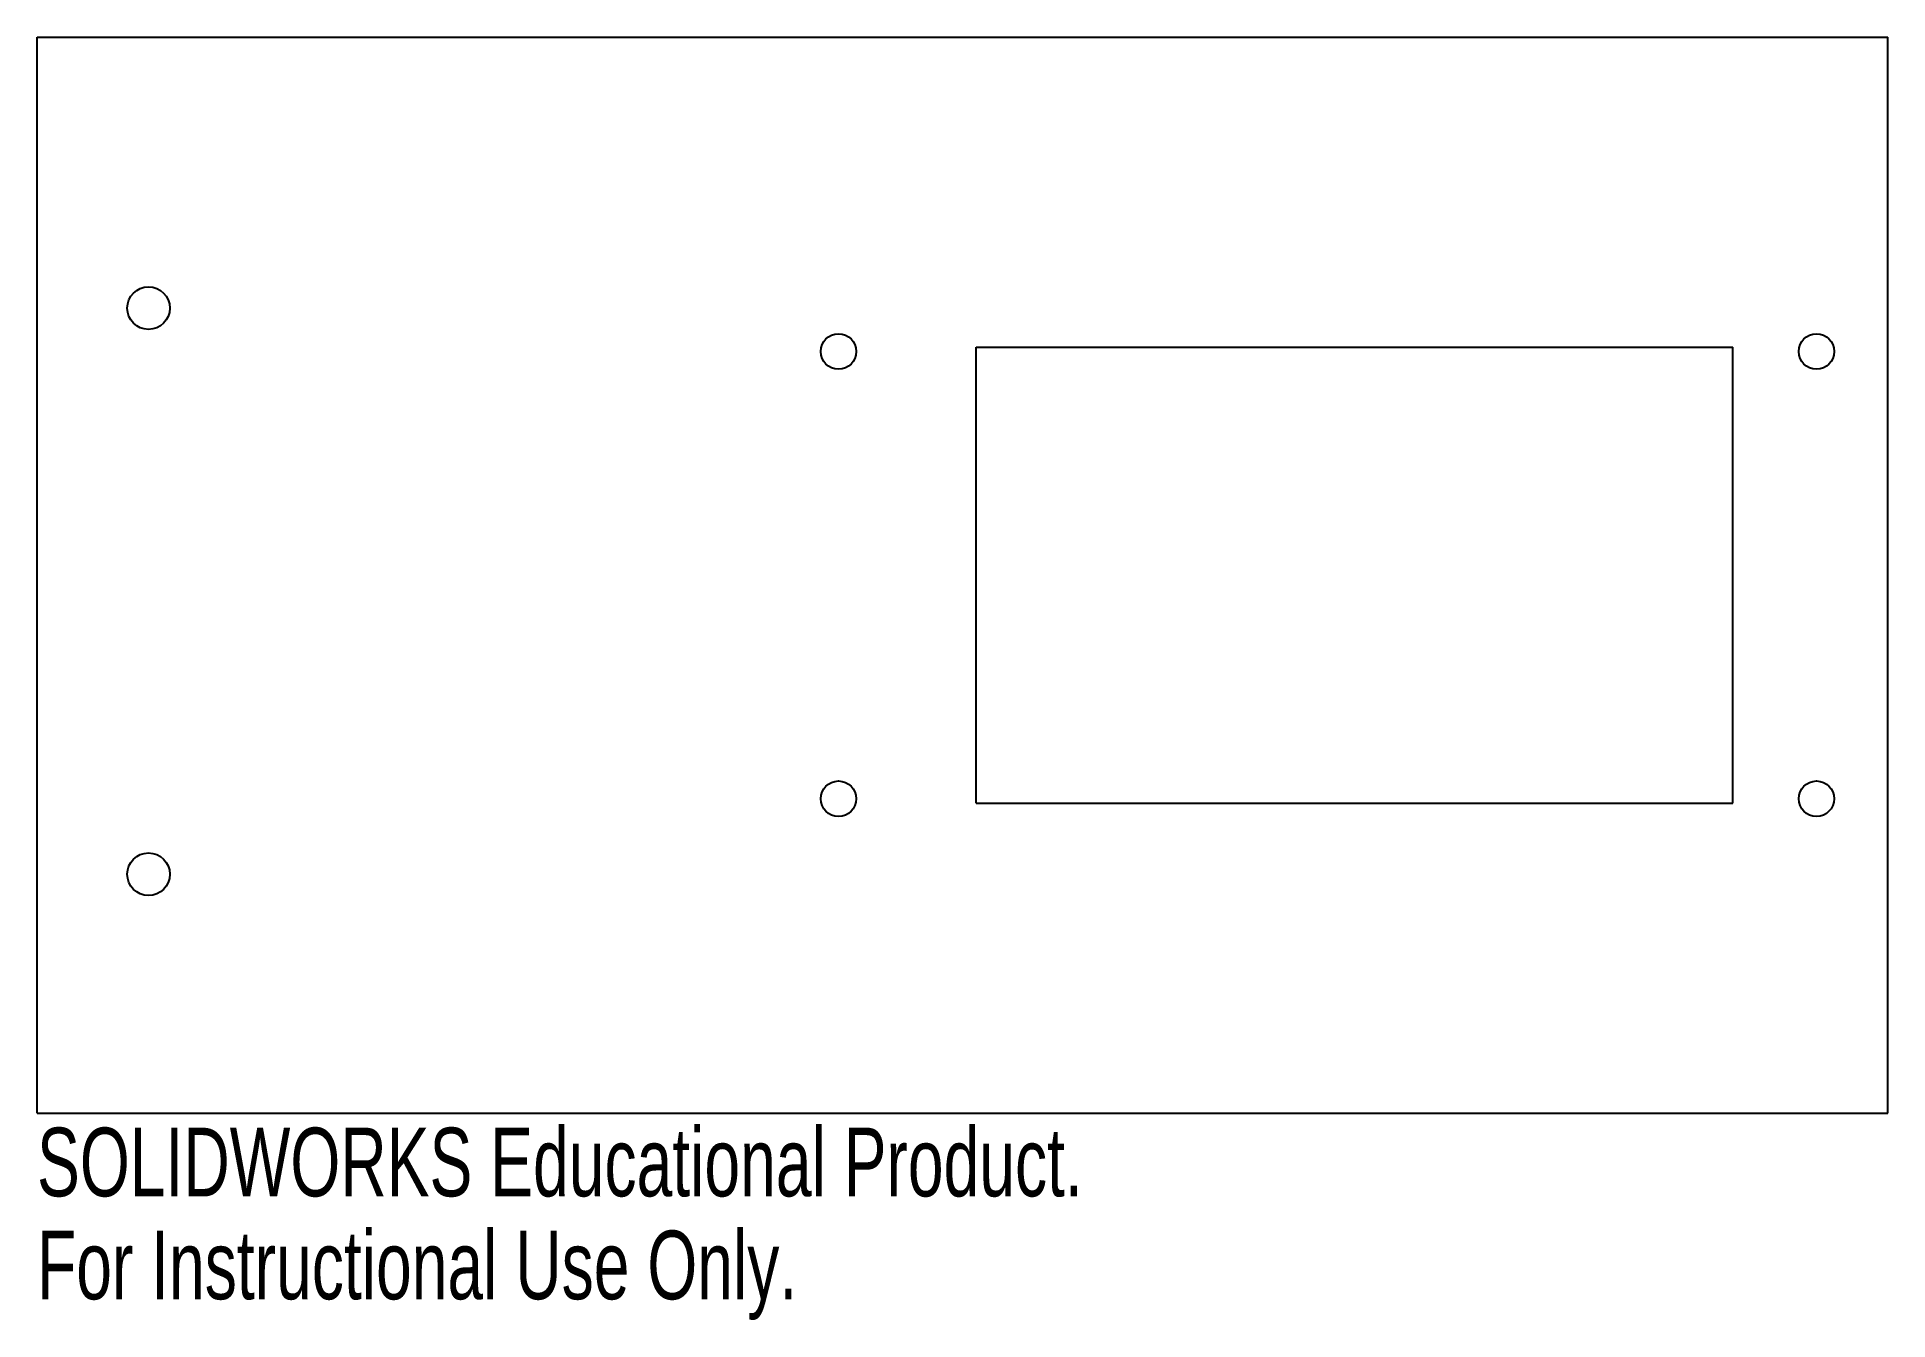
# Model space of a CAD drawing. Header units: millimetres. Extents: x 0 to 130, y -15 to 76.
import ezdxf

# ---------------------------------------------------------------- set-up
doc = ezdxf.new("R2010")
doc.units = ezdxf.units.MM
doc.styles.add('SLDTEXTSTYLE0', font='TXT', dxfattribs={"width": 0.7})

msp = doc.modelspace()

# ---------------------------------------------------------------- linework, layer by layer
at = {"color": 7, "linetype": 'Continuous', "lineweight": 25}
for p, q in [((0, 75.8), (130.41, 75.8)), ((0, 0), (0, 75.8)), ((130.41, 0), (130.41, 75.8)), ((66.17, 21.85), (66.17, 53.95)), ((66.17, 53.95), (119.47, 53.95)), ((119.47, 21.85), (119.47, 53.95)), ((66.17, 21.85), (119.47, 21.85)), ((0, 0), (130.41, 0))]:
    msp.add_line(p, q, dxfattribs=at)
for centre, radius in [((7.86, 56.71), 1.5), ((56.47, 53.65), 1.25), ((125.37, 53.65), 1.25), ((56.47, 22.15), 1.25), ((125.37, 22.15), 1.25), ((7.86, 16.83), 1.5)]:
    msp.add_circle(centre, radius, dxfattribs=at)

# ---------------------------------------------------------------- texts
at = {"color": 7, "linetype": 'Continuous', "char_height": 4.8336, "attachment_point": 1, "style": 'SLDTEXTSTYLE0'}
for s, insert in [('SOLIDWORKS Educational Product.', (0, -1.02)), ('For Instructional Use Only.', (0, -8.27))]:
    msp.add_mtext(s, dxfattribs=dict(at, insert=insert))

doc.saveas('drawing.dxf')
